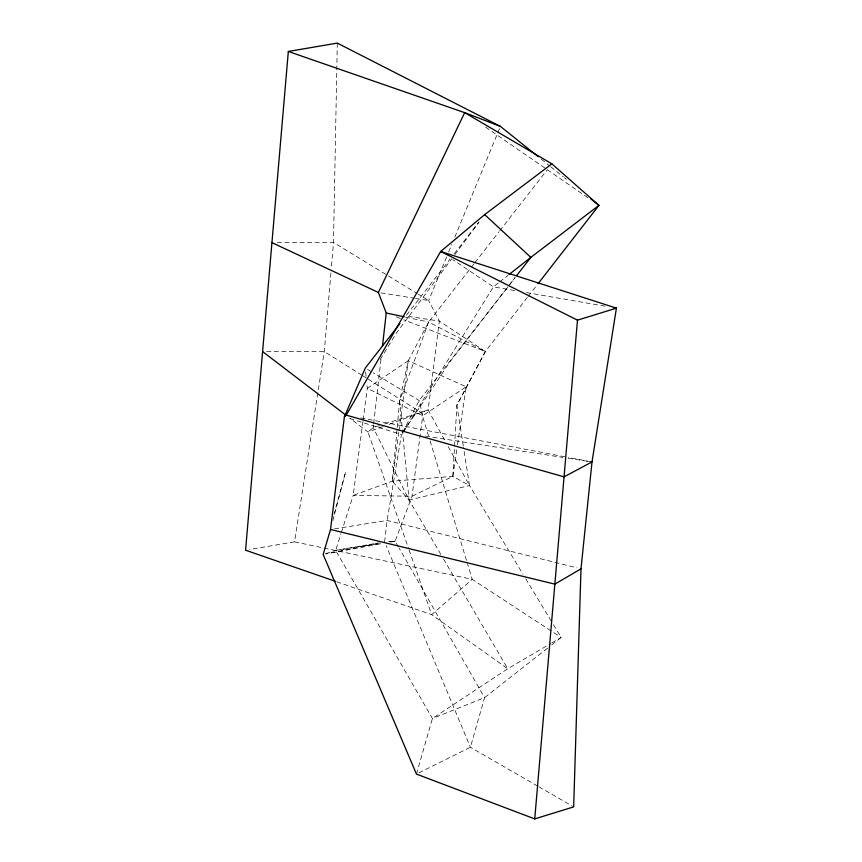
<?xml version="1.0" encoding="UTF-8"?>
<svg xmlns="http://www.w3.org/2000/svg" width="862" height="862" viewBox="0 0 862 862"><rect width="100%" height="100%" fill="white"/><g stroke="black" fill="none" stroke-linecap="round" stroke-linejoin="round"><path stroke-width="0.65" stroke-dasharray="4.31 3.23" d="M337.29 43.1L333.497 242.427L331.364 267.705M341.374 532.468L353.183 495.381L412.036 496.243L452.83 476.384L456.882 405.205L485.349 351.513L527.328 297.498M330.911 273.028L324.295 351.524L294.535 541.842L249.538 549.525M440.827 554.374L409.062 500.089L392.307 481.179L397.07 428.91M397.188 427.574L399.623 400.776L408.276 360.704L428.64 322.043L470.824 267.888M373.526 424.977L373.224 427.638L409.062 500.089L469.488 485.522L522.954 574.157M373.677 423.641L381.101 358.323M384.603 541.875L387.113 520.443L401.455 434.513L346.912 417.704M362.934 421.378L353.183 495.381L392.307 481.179L452.83 476.384L469.488 485.522L463.497 447.346M363.107 420.053L367.287 388.342L366.792 383.267M392.307 481.179L398.804 432.196M398.977 430.871L408.276 360.704L466.17 386.79L457.14 447.4M452.83 476.384L456.946 448.714M332.883 520.519L345.64 471.859L334.047 514.463M416.454 774.087L432.412 718.509L507.729 668.729L550.699 643.58M547.51 648.181L484.563 697.66L432.412 718.509L335.674 550.365L340.964 533.74M463.293 446.02L456.882 405.205L485.349 351.513L428.64 322.043L399.623 400.776L402.263 428.576M398.47 546.982L395.13 541.142L412.036 496.243L422.736 415.732L419.201 400.518L373.321 372.901M446.624 257.016L428.683 300.547L439.351 321.095L485.349 351.513L403.804 319.813M448.671 252.038L451.742 244.571M454.824 237.115L497.352 133.869M497.87 132.629L499.917 127.651M402.683 432.164L419.201 400.518L515.131 277.532L449.555 362.385L404.353 430.386M380.271 359.411L396.251 333.249L451.71 258.837M402.877 432.616L493.376 286.863L498.581 282.768M454.931 254.516L479.046 222.17M406.465 315.158L450.093 259.063M454.209 253.773L478.906 222.03M528.147 296.442L537.209 284.794M471.654 266.832L474.132 263.643M474.962 262.587L498.947 231.792M499.777 230.736L546.928 170.213M499.626 281.949L507.944 275.398M551.712 644.884L561.151 637.46L552.822 623.646M408.276 360.704L367.287 388.342L422.736 415.732L466.17 386.79M551.863 642.901L561.151 637.46L553.275 632.309M418.846 772.902L470.404 747.268L484.563 697.66L399.138 548.146M382.89 426.625L367.945 432.013L349.853 418.199M389.107 424.373L428.134 409.946L439.351 321.095L406.153 316.031M325.664 553.663L335.674 550.365L377.987 543.028M379.603 425.58L373.224 427.638L367.945 432.013L408.642 548.706M384.711 423.942L428.134 409.946L445.579 441.829M379.377 542.952L325.771 553.943L380.735 543.803M391.208 541.864L395.13 541.142L388.557 541.605M334.488 528.859L387.113 520.443L577.087 567.864M335.674 550.365L380.595 543.394M389.85 541.961L395.13 541.142M277.295 242.61L333.497 242.427L387.394 275.334M266.617 351.577L324.295 351.524L361.587 374.992M425.354 436.107L562.908 457.431M568.198 458.261L590.686 461.741L568.22 457.42M381.015 292.875L414.116 298.198M415.441 298.414L428.683 300.547L418.361 294.244M514.549 290.526L493.376 286.863L452.765 259.602M526.456 292.584L605.846 306.322M360.769 417.908L566.905 457.162M294.535 541.842L472.247 579.35L552.154 631.577M405.517 317.108L428.64 322.043M336.708 581.775L431.657 614.649L507.729 668.729L443.521 558.996M396.283 316.893L402.554 319.328M537.705 786.122L470.404 747.268L386.154 545.592M538.858 786.79L572.508 806.218M367.589 369.453L372.179 372.212M388.546 276.034L417.219 293.543M362.719 375.703L367.234 378.547M368.365 379.258L421.486 412.682L428.511 435.763M485.597 127.091L546.12 168.887M547.219 169.652L587.938 197.775M541.304 159.168L549.687 165.892M550.732 166.732L563.306 176.807M564.362 177.647L566.453 179.328M525.734 578.758L552.122 622.493M448.165 446.559L469.488 485.522M409.094 549.967L431.657 614.649L472.247 579.35L467.56 563.974M430.073 440.891L467.172 562.692M365.671 371.867L366.167 376.942M402.392 429.901L409.062 500.089"/><path stroke-width="1.29" d="M344.369 416.917L346.233 415.139L440.687 251.488L616.427 308.143L592.011 461.946L580.988 568.834L573.672 806.886L534.731 818.9L416.454 774.087L323.164 554.481L330.534 529.483L344.369 416.917L365.294 368.074L399.871 323.616M538.157 156.647L500.434 126.412L337.29 43.1L288.328 51.461L245.573 550.204L335.447 581.333M534.731 818.9L577.486 320.158L616.427 308.143L613.787 307.691M382.459 346.319L386.241 312.992L378.364 292.444L271.939 242.631M378.364 292.444L464.693 112.653L500.434 126.412M538.028 283.738L598.939 205.371L551.885 163.845L464.693 112.653L288.328 51.461M516.78 275.409L530.841 257.382L598.939 205.371L590.556 198.648M551.885 163.845L484.67 214.616L440.687 251.488L577.486 320.158M508.989 274.579L530.841 257.382L484.67 214.616M580.988 568.834L554.848 584.134L330.534 529.483M592.011 461.946L564.05 476.848L346.233 415.139M386.241 312.992L404.235 316.828M262.598 351.577L345.597 414.956"/></g></svg>
